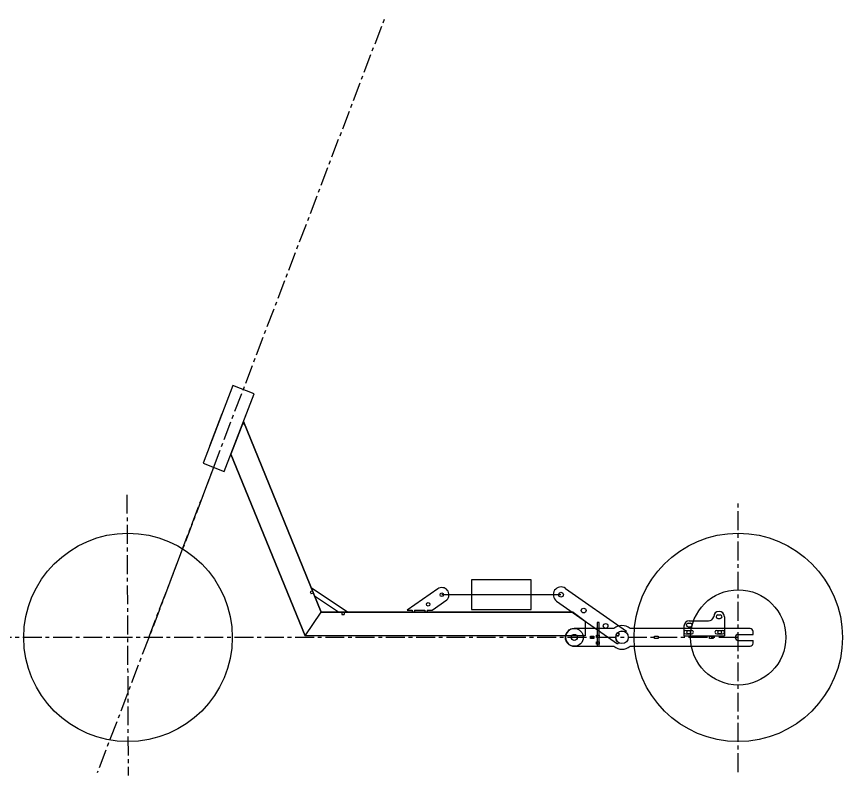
# Model space of a CAD drawing. Header units: millimetres. Extents: x 0 to 4369, y 0 to 3265.
# Drawn here: x 2983 to 4369, y 1963 to 3238 of the extents above; entities that cross this region are included whole.
import ezdxf

# ---------------------------------------------------------------- set-up
doc = ezdxf.new("R2010")
doc.units = ezdxf.units.MM
doc.linetypes.add('CENTER', pattern=[50.8, 31.75, -6.35, 6.35, -6.35])
doc.layers.get('0').update_dxf_attribs({"true_color": 0xffffff})
doc.layers.add('Axis', color=7, linetype='CENTER', true_color=0xffffff)
doc.layers.add('Main', color=7, linetype='Continuous', lineweight=25, true_color=0x000000)

# ---------------------------------------------------------------- blocks, each defined once
blk = doc.blocks.new('Рама')
for p, q in [((-553.5, 357.3), (-555.6, 362.6)), ((-425, 42.5), (-555.6, 362.6)), ((-555.6, 362.6), (-425, 42.5)), ((-555.6, 362.6), (-425, 42.5)), ((-555.6, 362.6), (-425, 42.5)), ((-451.9, 2.5), (-576.6, 308)), ((-451.9, 2.5), (-576.6, 308)), ((-425, 42.5), (-2, 42.5)), ((-2, 42.5), (-425, 42.5))]:
    blk.add_line(p, q)
blk.add_lwpolyline([(-576.6, 308), (-451.9, 2.5), (-425, 42.5), (-555.6, 362.6)], close=True)
blk.add_lwpolyline([(-425, 42.5), (-2, 42.5), (18, 27.5), (18, 2.5), (-451.9, 2.5)])
blk.add_circle((0, 0), 15)
blk = doc.blocks.new('КреплениеТормоза')
for points in [[(-5, 3), (5, 3)], [(47, 3), (57, 3)], [(-5, -3), (5, -3)], [(47, -3), (57, -3)]]:
    blk.add_lwpolyline(points)
for centre, start, end in [((-5, 0), 90, 270), ((5, 0), 270, 90), ((47, 0), 90, 270), ((57, 0), 270, 90)]:
    blk.add_arc(centre, 3, start, end)
blk = doc.blocks.new('Balance')
for p, q in [((-13.5, 14.8), (-80, 14.8)), ((215, 14.8), (13.5, 14.8)), ((195.2, 5), (220, 5)), ((220, 5), (220, 9.8)), ((195.2, -5), (220, -5)), ((220, -9.8), (220, -5)), ((-80, -14.8), (-13.5, -14.8)), ((13.5, -14.8), (215, -14.8))]:
    blk.add_line(p, q)
for points in [[(-53, -2), (-53, 2), (-47, 2), (-47, -2), (-53, -2)], [(-42.5, 3.6), (-38.5, 3.6), (-38.5, -0.4), (-42.5, -0.4), (-42.5, 3.6)], [(54.5, -2), (54.5, 2), (60.5, 2), (60.5, -2), (54.5, -2)], [(147, -2), (147, 2), (153, 2), (153, -2), (147, -2)], [(-42.5, -7.3), (-38.5, -7.3), (-38.5, -11.3), (-42.5, -11.3), (-42.5, -7.3)]]:
    blk.add_lwpolyline(points)
for centre, radius in [((-80, 0), 5), ((-80, 0), 0), ((0, 0), 10.5)]:
    blk.add_circle(centre, radius)
for centre, radius, start, end in [((-80, 0), 14.8, 90, 270), ((0, 0), 20, 47.5189, 132.4811), ((215, 9.8), 5, 0, 90), ((195.2, 0), 5, 90, 270), ((215, -9.8), 5, 270, 0), ((0, 0), 20, 227.5189, 312.4811)]:
    blk.add_arc(centre, radius, start, end)
blk.add_blockref('КреплениеТормоза', (112, 8.8))
blk = doc.blocks.new('Lever')
for p, q in [((0, 10.5), (0, 13)), ((125, 13), (0, 13)), ((10.3, 2), (6.3, 2)), ((6.3, 2), (6.3, -2)), ((0, -10.5), (0, -13)), ((125, -13), (0, -13)), ((6.3, -2), (10.3, -2))]:
    blk.add_line(p, q)
for centre in [(33.5, 0), (78.5, 0), (125, 0)]:
    blk.add_circle(centre, 4)
for centre, radius, start, end in [((0, 0), 10.5, 10.8986, 90), ((125, 0), 13, 270, 90), ((0, 0), 10.5, 270, 349.07)]:
    blk.add_arc(centre, radius, start, end)
blk = doc.blocks.new('DiskBrakeMount')
for centre in [(-26, 8), (26, 8)]:
    blk.add_circle(centre, 3)
at = {"layer": 'Main'}
for p, q in [((23, 37), (27, 37)), ((23, 31), (27, 31)), ((34, 34), (34, 2)), ((-34, 18), (-34, 2)), ((-27, 23), (-23, 23)), ((-27, 17), (-23, 17)), ((-25, 27), (7, 27)), ((-34, 2), (34, 2))]:
    blk.add_line(p, q, dxfattribs=at)
for centre, radius, start, end in [((25, 34), 9, 0, 180), ((7.2, 36.1), 9.09, 269.0098, 346.7402), ((23, 34), 3, 90, 270), ((27, 34), 3, 270, 90), ((-25, 18), 9, 90, 180), ((-27, 20), 3, 90, 270), ((-23, 20), 3, 270, 90)]:
    blk.add_arc(centre, radius, start, end, dxfattribs=at)
blk = doc.blocks.new('Маятник')
at = {"rotation": 144.9999999999845}
blk.add_blockref('Lever', (99, 0), dxfattribs=at)
for name, p in [('DiskBrakeMount', (237, 0.75)), ('Balance', (99, 0))]:
    blk.add_blockref(name, p)
blk = doc.blocks.new('Упор')
for p, q in [((38.1, 52), (-24.5, 52)), ((-24.5, 52), (-17.6, 47.1)), ((-17.6, 47.1), (-19.3, 44.7)), ((-19.3, 44.7), (-16, 42.4)), ((-14.3, 44.8), (-16, 42.4)), ((-14.3, 44.8), (-0.4, 35.1)), ((-0.4, 35.1), (-2.1, 32.6)), ((-2.1, 32.6), (1.2, 30.3)), ((2.9, 32.8), (1.2, 30.3)), ((2.9, 32.8), (9.7, 28)), ((9.7, 28), (40.2, 28.2))]:
    blk.add_line(p, q)
for centre in [(10.1, 40), (38.1, 40)]:
    blk.add_circle(centre, 3)
blk.add_arc((38.1, 40), 12, 280, 90)
blk = doc.blocks.new('УпорГуся')
at = {"layer": 'Main'}
for p, q in [((-70.7, 15.9), (-74.4, 14.4)), ((-74.4, 14.4), (-72.9, 10.7)), ((-12.2, -19.7), (-72.8, 21)), ((-72.8, 21), (-70.7, 15.9)), ((-69.2, 12.2), (-72.9, 10.7)), ((-69.2, 12.2), (-67.1, 7.1)), ((-27.2, -19.7), (-67.1, 7.1)), ((-27.2, -19.7), (-21.7, -19.7)), ((-21.7, -19.7), (-21.7, -23.7)), ((-21.7, -23.7), (-17.7, -23.7)), ((-17.7, -19.7), (-17.7, -23.7)), ((-17.7, -19.7), (-12.2, -19.7))]:
    blk.add_line(p, q, dxfattribs=at)
blk = doc.blocks.new('Аморт')
blk.add_line((0, 0), (-200, 0))
blk.add_lwpolyline([(-150, -25), (-50, -25), (-50, 25), (-150, 25)], close=True)

msp = doc.modelspace()

# ---------------------------------------------------------------- linework, layer by layer
for p, q in [((3342.6, 2503.1), (3381.5, 2604.5)), ((3307.1, 2516.7), (3328.1, 2571.3)), ((3498.2, 2237.6), (3508.2, 2237.6)), ((3603.3, 2237.6), (3645.2, 2237.6))]:
    msp.add_line(p, q)
msp.add_lwpolyline([(3295.9, 2487.5), (3331.4, 2473.8), (3381.5, 2604.5), (3346.1, 2618.2)], close=True)
for centre in [(3169.8, 2195.1), (4194.4, 2195.1)]:
    msp.add_circle(centre, 175)
at = {"color": 0, "lineweight": -2}
msp.add_circle((4194.4, 2195.1), 80, dxfattribs=at)
at = {"layer": 'Axis'}
for p, q in [((3204.8, 2195.1), (3602.1, 3238.1)), ((3313.6, 2480.6), (3118.1, 1967.4)), ((3168, 2434.8), (3170, 1963.1)), ((4194.5, 1968.9), (4194.5, 2421.3))]:
    msp.add_line(p, q, dxfattribs=at)
at = {"layer": 'Axis', "linetype": 'CENTER'}
msp.add_line((4193.4, 2195.1), (2950, 2195.1), dxfattribs=at)
at = {"layer": 'Main'}
msp.add_lwpolyline([(3957.7, 2180.3), (3960.7, 2180.3), (3960.7, 2220.3), (3957.7, 2220.3)], close=True, dxfattribs=at)

# ---------------------------------------------------------------- block references
for name, p in [('Аморт', (3896.8, 2266.8)), ('Маятник', (3900.2, 2195.1))]:
    msp.add_blockref(name, p)
at = {"rotation": 35.00000000000001}
msp.add_blockref('Упор', (3688.5, 2212.1), dxfattribs=at)
at = {"layer": 'Main'}
for name, p in [('Рама', (3919.2, 2195.1)), ('УпорГуся', (3550.3, 2257.3))]:
    msp.add_blockref(name, p, dxfattribs=at)

doc.saveas('drawing.dxf')
